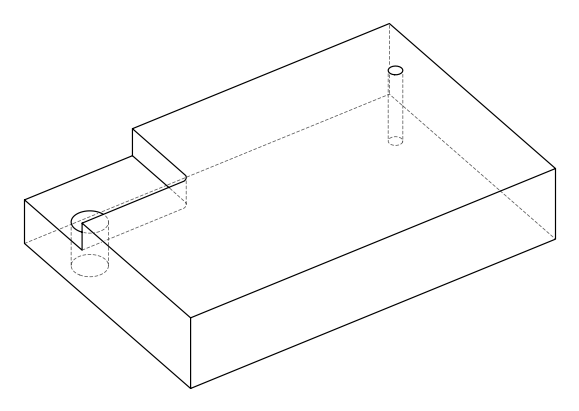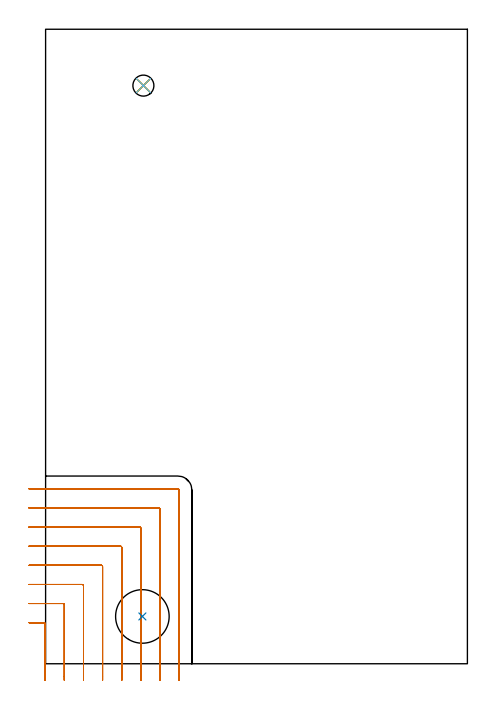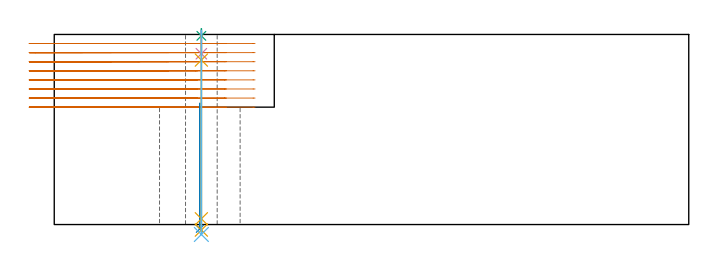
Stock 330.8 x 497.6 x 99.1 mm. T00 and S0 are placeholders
(PLAN: 6 operations, 5 tool changes, 24 min)
(1 MILL_CORNER_NOTCH_RECTANGULAR | CORNER_NOTCH_RECTANGULAR | UGT0201_094 | Follow Part, ap 5, ae 75% | 22.72 min | 638939 mm3)
(2 INDEXABLE_INSERT_DRILL_THROUGH_HOLE_FROM_SOLID | STEP1HOLE | NXT0302_036 | 0.27 min | 84728 mm3)
(3 SPOT_DRILL | STEP1HOLE_1 | NXT0321_9005460120000 | 0.03 min | 57 mm3)
(4 DRILL_BLIND_HOLE_INTO_CENTER | STEP1HOLE_1 | NXT0301_038 | 0.05 min | 302 mm3)
(5 GUN_DRILL_THROUGH_HOLE | STEP1HOLE_1 | UGT0307_002 | 0.49 min | 2479 mm3)
(6 SPADE_DRILL_TO_ENLARGE_THROUGH_HOLE | STEP1HOLE_1 | UGT0306_007 | 0.43 min | 18316 mm3)
(TOOL UGT0201_094 | End mill 20 mm | D20 FL38 Z4)
(TOOL NXT0302_036 | Index. Insert Drill 42mm [880-D4200L50-05] | D42 PA176 FL210 Z2)
(TOOL NXT0321_9005460120000 | NC Spot Drill, 142deg, 12mm, Carbide, Uncoated | D12 PA142 FL30 Z2)
(TOOL NXT0301_038 | Carbide Drill 6.7mm [860.1-0670-034A1-MM 2214] | D6.7 PA140 FL53 Z2)
(TOOL UGT0307_002 | Gun Drill 6 mm | D6 PA130 FL24 Z1)
(TOOL UGT0306_007 | Spade Drill 16.5mm | D16.5 PA132 FL10 Z2)
(OP 1 MILL_CORNER_NOTCH_RECTANGULAR)
G17 G21 G94 G90
T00 M6
G54
G17 G0 G90 X-0.3 Y-12.996 S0 M3
G43 Z109.1 H0
Z94.362
G94 G1 Y-9.996 F250.
Y31.208 F500.
G3 X-1.292 Y32.2 R1.
G1 X-10.
X-13. F250.
G0 Z109.1
X14.7 Y-13.
Z94.362
G1 Y-10.
Y46.208 F500.
G3 X13.707 Y47.2 R1.
G1 X-10.
X-13. F250.
G0 Z109.1
X29.7 Y-13.
Z94.362
G1 Y-10.
Y61.207 F500.
G3 X28.707 Y62.2 R1.
G1 X-10.
X-13. F250.
G0 Z109.1
X44.7 Y-13.
Z94.362
G1 Y-10.
Y76.207 F500.
G3 X43.707 Y77.2 R1.
G1 X-10.
X-13. F250.
G0 Z109.1
X59.7 Y-13.
Z94.362
G1 Y-10.
Y91.206 F500.
G3 X58.706 Y92.2 R1.
G1 X-10.
X-13. F250.
G0 Z109.1
X74.7 Y-13.
Z94.362
G1 Y-10.
Y106.206 F500.
G3 X73.706 Y107.2 R1.
G1 X-10.
X-13. F250.
G0 Z109.1
X89.7 Y-13.
Z94.362
G1 Y-10.
Y121.205 F500.
G3 X88.705 Y122.2 R1.
G1 X-10.
X-13. F250.
G0 Z109.1
X104.7 Y-13.
Z94.362
G1 Y-10.
Y136.205 F500.
G3 X103.705 Y137.2 R1.
G1 X-10.
X-13. F250.
G0 Z109.1
X-0.3 Y-12.996
Z89.625
G1 Y-9.996
Y31.208 F500.
G3 X-1.292 Y32.2 R1.
G1 X-10.
X-13. F250.
G0 Z109.1
X14.7 Y-13.
Z89.625
G1 Y-10.
Y46.207 F500.
G3 X13.708 Y47.2 R1.
G1 X-10.
X-13. F250.
G0 Z109.1
X29.7 Y-13.
Z89.625
G1 Y-10.
Y61.207 F500.
G3 X28.707 Y62.2 R1.
G1 X-10.
X-13. F250.
G0 Z109.1
X44.7 Y-13.
Z89.625
G1 Y-10.
Y76.207 F500.
G3 X43.707 Y77.2 R1.
G1 X-10.
X-13. F250.
G0 Z109.1
X59.7 Y-13.
Z89.625
G1 Y-10.
Y91.206 F500.
G3 X58.706 Y92.2 R1.
G1 X-10.
X-13. F250.
G0 Z109.1
X74.7 Y-13.
Z89.625
G1 Y-10.
Y106.206 F500.
G3 X73.706 Y107.2 R1.
G1 X-10.
X-13. F250.
G0 Z109.1
X89.7 Y-13.
Z89.625
G1 Y-10.
Y121.205 F500.
G3 X88.705 Y122.2 R1.
G1 X-10.
X-13. F250.
G0 Z109.1
X104.7 Y-13.
Z89.625
G1 Y-10.
Y136.205 F500.
G3 X103.705 Y137.2 R1.
G1 X-10.
X-13. F250.
G0 Z109.1
X-0.3 Y-12.996
Z84.887
G1 Y-9.996
Y31.208 F500.
G3 X-1.292 Y32.2 R1.
G1 X-10.
X-13. F250.
G0 Z109.1
X14.7 Y-13.
Z84.887
G1 Y-10.
Y46.207 F500.
G3 X13.708 Y47.2 R1.
G1 X-10.
X-13. F250.
G0 Z109.1
X29.7 Y-13.
Z84.887
G1 Y-10.
Y61.207 F500.
G3 X28.707 Y62.2 R1.
G1 X-10.
X-13. F250.
G0 Z109.1
X44.7 Y-13.
Z84.887
G1 Y-10.
Y76.207 F500.
G3 X43.707 Y77.2 R1.
G1 X-10.
X-13. F250.
G0 Z109.1
X59.7 Y-13.
Z84.887
G1 Y-10.
Y91.206 F500.
G3 X58.706 Y92.2 R1.
G1 X-10.
X-13. F250.
G0 Z109.1
X74.7 Y-13.
Z84.887
G1 Y-10.
Y106.206 F500.
G3 X73.706 Y107.2 R1.
G1 X-10.
X-13. F250.
G0 Z109.1
X89.7 Y-13.
Z84.887
G1 Y-10.
Y121.205 F500.
G3 X88.705 Y122.2 R1.
G1 X-10.
X-13. F250.
G0 Z109.1
X104.7 Y-13.
Z84.887
G1 Y-10.
Y136.205 F500.
G3 X103.705 Y137.2 R1.
G1 X-10.
X-13. F250.
G0 Z109.1
X-0.3 Y-12.996
Z80.15
G1 Y-9.996
Y31.208 F500.
G3 X-1.292 Y32.2 R1.
G1 X-10.
X-13. F250.
G0 Z109.1
X14.7 Y-13.
Z80.15
G1 Y-10.
Y46.207 F500.
G3 X13.708 Y47.2 R1.
G1 X-10.
X-13. F250.
G0 Z109.1
X29.7 Y-13.
Z80.15
G1 Y-10.
Y61.207 F500.
G3 X28.707 Y62.2 R1.
G1 X-10.
X-13. F250.
G0 Z109.1
X44.7 Y-13.
Z80.15
G1 Y-10.
Y76.207 F500.
G3 X43.707 Y77.2 R1.
G1 X-10.
X-13. F250.
G0 Z109.1
X59.7 Y-13.
Z80.15
G1 Y-10.
Y91.206 F500.
G3 X58.706 Y92.2 R1.
G1 X-10.
X-13. F250.
G0 Z109.1
X74.7 Y-13.
Z80.15
G1 Y-10.
Y106.206 F500.
G3 X73.706 Y107.2 R1.
G1 X-10.
X-13. F250.
G0 Z109.1
X89.7 Y-13.
Z80.15
G1 Y-10.
Y121.205 F500.
G3 X88.705 Y122.2 R1.
G1 X-10.
X-13. F250.
G0 Z109.1
X104.7 Y-13.
Z80.15
G1 Y-10.
Y136.205 F500.
G3 X103.705 Y137.2 R1.
G1 X-10.
X-13. F250.
G0 Z109.1
X-0.3 Y-12.996
Z75.412
G1 Y-9.996
Y31.208 F500.
G3 X-1.292 Y32.2 R1.
G1 X-10.
X-13. F250.
G0 Z109.1
X14.7 Y-13.
Z75.412
G1 Y-10.
Y46.207 F500.
G3 X13.708 Y47.2 R1.
G1 X-10.
X-13. F250.
G0 Z109.1
X29.7 Y-13.
Z75.412
G1 Y-10.
Y61.207 F500.
G3 X28.707 Y62.2 R1.
G1 X-10.
X-13. F250.
G0 Z109.1
X44.7 Y-13.
Z75.412
G1 Y-10.
Y76.207 F500.
G3 X43.707 Y77.2 R1.
G1 X-10.
X-13. F250.
G0 Z109.1
X59.7 Y-13.
Z75.412
G1 Y-10.
Y91.206 F500.
G3 X58.706 Y92.2 R1.
G1 X-10.
X-13. F250.
G0 Z109.1
X74.7 Y-13.
Z75.412
G1 Y-10.
Y106.206 F500.
G3 X73.706 Y107.2 R1.
G1 X-10.
X-13. F250.
G0 Z109.1
X89.7 Y-13.
Z75.412
G1 Y-10.
Y121.205 F500.
G3 X88.705 Y122.2 R1.
G1 X-10.
X-13. F250.
G0 Z109.1
X104.7 Y-13.
Z75.412
G1 Y-10.
Y136.205 F500.
G3 X103.705 Y137.2 R1.
G1 X-10.
X-13. F250.
G0 Z109.1
X-0.3 Y-12.996
Z70.675
G1 Y-9.996
Y31.208 F500.
G3 X-1.292 Y32.2 R1.
G1 X-10.
X-13. F250.
G0 Z109.1
X14.7 Y-13.
Z70.675
G1 Y-10.
Y46.207 F500.
G3 X13.708 Y47.2 R1.
G1 X-10.
X-13. F250.
G0 Z109.1
X29.7 Y-13.
Z70.675
G1 Y-10.
Y61.207 F500.
G3 X28.707 Y62.2 R1.
G1 X-10.
X-13. F250.
G0 Z109.1
X44.7 Y-13.
Z70.675
G1 Y-10.
Y76.207 F500.
G3 X43.707 Y77.2 R1.
G1 X-10.
X-13. F250.
G0 Z109.1
X59.7 Y-13.
Z70.675
G1 Y-10.
Y91.206 F500.
G3 X58.706 Y92.2 R1.
G1 X-10.
X-13. F250.
G0 Z109.1
X74.7 Y-13.
Z70.675
G1 Y-10.
Y106.206 F500.
G3 X73.706 Y107.2 R1.
G1 X-10.
X-13. F250.
G0 Z109.1
X89.7 Y-13.
Z70.675
G1 Y-10.
Y121.205 F500.
G3 X88.705 Y122.2 R1.
G1 X-10.
X-13. F250.
G0 Z109.1
X104.7 Y-13.
Z70.675
G1 Y-10.
Y136.205 F500.
G3 X103.705 Y137.2 R1.
G1 X-10.
X-13. F250.
G0 Z109.1
X-0.3 Y-12.996
Z65.937
G1 Y-9.996
Y31.208 F500.
G3 X-1.292 Y32.2 R1.
G1 X-10.
X-13. F250.
G0 Z109.1
X14.7 Y-13.
Z65.937
G1 Y-10.
Y46.207 F500.
G3 X13.708 Y47.2 R1.
G1 X-10.
X-13. F250.
G0 Z109.1
X29.7 Y-13.
Z65.937
G1 Y-10.
Y61.207 F500.
G3 X28.707 Y62.2 R1.
G1 X-10.
X-13. F250.
G0 Z109.1
X44.7 Y-13.
Z65.937
G1 Y-10.
Y76.207 F500.
G3 X43.707 Y77.2 R1.
G1 X-10.
X-13. F250.
G0 Z109.1
X59.7 Y-13.
Z65.937
G1 Y-10.
Y91.206 F500.
G3 X58.706 Y92.2 R1.
G1 X-10.
X-13. F250.
G0 Z109.1
X74.7 Y-13.
Z65.937
G1 Y-10.
Y106.206 F500.
G3 X73.706 Y107.2 R1.
G1 X-10.
X-13. F250.
G0 Z109.1
X89.7 Y-13.
Z65.937
G1 Y-10.
Y121.205 F500.
G3 X88.705 Y122.2 R1.
G1 X-10.
X-13. F250.
G0 Z109.1
X104.7 Y-13.
Z65.937
G1 Y-10.
Y136.205 F500.
G3 X103.705 Y137.2 R1.
G1 X-10.
X-13. F250.
G0 Z109.1
X-0.3 Y-12.996
Z61.2
G1 Y-9.996
Y31.208 F500.
G3 X-1.292 Y32.2 R1.
G1 X-10.
X-13. F250.
G0 Z109.1
X14.7 Y-13.
Z61.2
G1 Y-10.
Y46.207 F500.
G3 X13.708 Y47.2 R1.
G1 X-10.
X-13. F250.
G0 Z109.1
X29.7 Y-13.
Z61.2
G1 Y-10.
Y61.207 F500.
G3 X28.707 Y62.2 R1.
G1 X-10.
X-13. F250.
G0 Z109.1
X44.7 Y-13.
Z61.2
G1 Y-10.
Y76.207 F500.
G3 X43.707 Y77.2 R1.
G1 X-10.
X-13. F250.
G0 Z109.1
X59.7 Y-13.
Z61.2
G1 Y-10.
Y91.206 F500.
G3 X58.706 Y92.2 R1.
G1 X-10.
X-13. F250.
G0 Z109.1
X74.7 Y-13.
Z61.2
G1 Y-10.
Y106.206 F500.
G3 X73.706 Y107.2 R1.
G1 X-10.
X-13. F250.
G0 Z109.1
X89.7 Y-13.
Z61.2
G1 Y-10.
Y121.205 F500.
G3 X88.705 Y122.2 R1.
G1 X-10.
X-13. F250.
G0 Z109.1
X104.7 Y-13.
Z61.2
G1 Y-10.
Y136.205 F500.
G3 X103.705 Y137.2 R1.
G1 X-10.
X-13. F250.
G0 Z109.1
M5
M2
(OP 2 INDEXABLE_INSERT_DRILL_THROUGH_HOLE_FROM_SOLID)
G17 G21 G94 G90
T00 M6
G54
G17 G0 G90 X75.9 Y37.1 S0 M3
G43 Z109.1 H1
G94 G81 G98 Z-2.233 F250. R63.2
G80
M5
M2
(OP 3 SPOT_DRILL)
G17 G21 G94 G90
T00 M6
G54
G17 G0 G90 X76.7 Y453.4 S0 M3
G43 Z109.1 H0
G94 G81 G98 Z98.381 F250. R102.1
G80
M5
M2
(OP 4 DRILL_BLIND_HOLE_INTO_CENTER)
G17 G21 G94 G90
T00 M6
G54
G17 G0 G90 X76.7 Y453.4 S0 M3
G43 Z109.1 H1
G94 G81 G98 Z89.05 F250. R101.1
G80
M5
M2
(OP 5 GUN_DRILL_THROUGH_HOLE)
G17 G21 G94 G90
T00 M6
G54
G17 G0 G90 X76.7 Y453.4 M8
G43 Z109.1 H0
Z98.909
S716 M3
G94 G1 Z85.743 F125. M26
G4 X.084
Z3. F250.
G4 X.084
Z-2.899 F125.
G4 X.084
M5
M9
G0 Z98.909
Z109.1
M2
(OP 6 SPADE_DRILL_TO_ENLARGE_THROUGH_HOLE)
G17 G21 G94 G90
T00 M6
G54
G17 G0 G90 X76.7 Y453.4 S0 M3
G43 Z109.1 H0
G94 G73 G98 Z-5.173 F250. Q14.896 R101.1
G80
M5
M2
